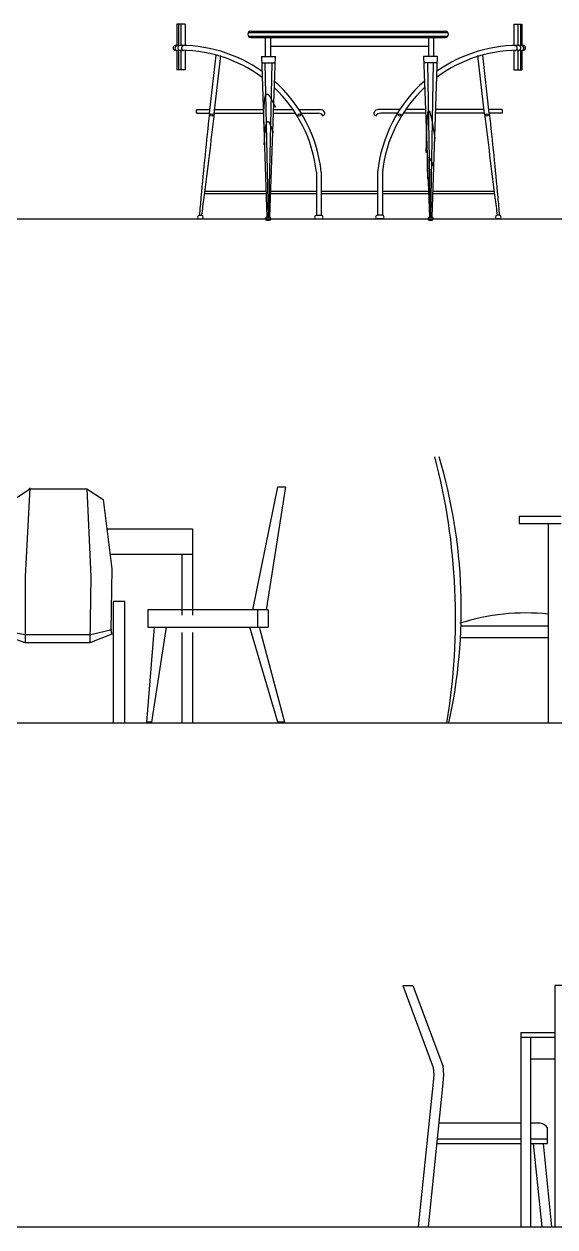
# Model space of a CAD drawing. Header units: millimetres. Extents: x 32599 to 52494, y 61995 to 71568.
# Drawn here: x 42840 to 45023, y 66143 to 71091 of the extents above; entities that cross this region are included whole.
import ezdxf

# ---------------------------------------------------------------- set-up
doc = ezdxf.new("R2010")
doc.units = ezdxf.units.MM
doc.layers.add('dwgmodels.com', color=4, linetype='Continuous')

msp = doc.modelspace()

# ---------------------------------------------------------------- linework, layer by layer
at = {"color": 18, "true_color": 0x000000}
for p, q in [((43502.2, 71090.9), (43468.2, 71090.9)), ((43468.2, 71090.9), (43468.2, 71002.9)), ((43474.8, 71090.9), (43474.8, 71003.1)), ((43485.7, 71090.9), (43485.7, 71003.1)), ((43502.2, 71090.9), (43502.2, 71002.8)), ((43772.8, 71061.2), (44572.8, 71061.2)), ((44854, 71090.9), (44854, 71002.8)), ((44854, 71090.9), (44888, 71090.9)), ((44870.5, 71090.9), (44870.5, 71003.1)), ((44881.5, 71090.9), (44881.5, 71003.1)), ((44888, 71090.9), (44888, 71002.9)), ((43762.8, 71056.2), (44582.8, 71056.2)), ((43762.8, 71041.2), (44582.8, 71041.2)), ((43772.8, 71036.2), (44572.8, 71036.2)), ((43832.3, 71036.2), (43832.3, 70960.5)), ((43853.3, 71036.2), (43853.3, 70957.5)), ((44503, 71036.2), (44503, 70957.5)), ((44523.9, 71036.2), (44523.9, 70960.5)), ((43468.2, 70982.9), (43468.2, 70903.3)), ((43474.8, 70983.1), (43474.8, 70903.3)), ((43485.7, 70983.1), (43485.7, 70903.3)), ((43502.2, 70982.8), (43502.2, 70903.3)), ((43602.5, 70724.2), (43629.8, 70963.6)), ((43622.4, 70721.9), (43649.7, 70961.3)), ((43817.3, 70959), (43838.8, 70296.2)), ((43873.4, 70959.3), (43849.1, 70296.2)), ((43853.3, 70999.4), (44503, 70999.4)), ((44482.9, 70959.3), (44507.2, 70296.2)), ((44539, 70959), (44517.4, 70296.2)), ((44733.8, 70721.9), (44706.6, 70961.3)), ((44753.7, 70724.2), (44726.4, 70963.6)), ((44854, 70982.8), (44854, 70903.3)), ((44870.5, 70983.1), (44870.5, 70903.3)), ((44881.5, 70983.1), (44881.5, 70903.3)), ((44888, 70982.9), (44888, 70903.3)), ((43817.3, 70957.5), (43873.3, 70957.5)), ((43818.1, 70931.9), (43872.4, 70931.9)), ((43830.7, 70931.3), (43844.5, 70296.2)), ((43859.3, 70931.9), (43845.7, 70296.2)), ((44538.9, 70957.5), (44482.9, 70957.5)), ((44538.1, 70931.9), (44483.9, 70931.9)), ((44499, 70931.9), (44510.3, 70296.2)), ((44522.7, 70931.9), (44512, 70296.2)), ((43502.2, 70903.3), (43468.2, 70903.3)), ((44854, 70903.3), (44888, 70903.3)), ((43550.3, 70739.2), (43604.1, 70739.2)), ((43550.3, 70724.2), (43604.1, 70724.2)), ((43622.7, 70724.2), (43824.9, 70724.2)), ((43624.4, 70739.2), (43824.4, 70739.2)), ((43864.8, 70724.2), (43956.6, 70724.2)), ((43865.3, 70739.2), (43946.7, 70739.2)), ((43970.8, 70739.2), (44059.1, 70739.2)), ((43980.2, 70724.2), (44049.4, 70724.2)), ((44385.5, 70739.2), (44297.1, 70739.2)), ((44376, 70724.2), (44306.9, 70724.2)), ((44491.5, 70724.2), (44399.6, 70724.2)), ((44490.9, 70739.2), (44409.6, 70739.2)), ((44733.6, 70724.2), (44531.3, 70724.2)), ((44731.9, 70739.2), (44531.8, 70739.2)), ((44806, 70739.2), (44752.1, 70739.2)), ((44806, 70724.2), (44752.1, 70724.2)), ((44042.4, 70481.9), (44042.4, 70304.2)), ((44062.5, 70481.9), (44062.5, 70304.2)), ((44293.7, 70481.9), (44293.7, 70304.2)), ((44313.8, 70481.9), (44313.8, 70304.2)), ((43580.5, 70393.8), (43836, 70393.8)), ((43583.1, 70403.8), (43835.3, 70403.8)), ((43852.3, 70393.8), (44042.4, 70393.8)), ((43853, 70403.8), (44042.4, 70403.8)), ((44062.5, 70403.8), (44293.7, 70403.8)), ((44062.5, 70393.8), (44293.7, 70393.8)), ((44313.8, 70403.8), (44503.2, 70403.8)), ((44313.8, 70393.8), (44504, 70393.8)), ((44520.3, 70393.8), (44775.7, 70393.8)), ((44520.9, 70403.8), (44773.1, 70403.8)), ((43561.2, 70304.2), (43570, 70304.2)), ((43561.2, 70289.2), (43570, 70289.2)), ((43838.8, 70296.2), (43849.1, 70296.2)), ((43838.8, 70284.2), (43849.1, 70284.2)), ((44042.4, 70304.2), (44062.5, 70304.2)), ((44042.4, 70289.2), (44062.5, 70289.2)), ((44313.8, 70304.2), (44293.7, 70304.2)), ((44313.8, 70289.2), (44293.7, 70289.2)), ((44507.2, 70296.2), (44517.4, 70296.2)), ((44507.2, 70284.2), (44517.4, 70284.2)), ((44795, 70304.2), (44786.3, 70304.2)), ((44795, 70289.2), (44786.3, 70289.2)), ((44876.7, 69065.9), (44876.7, 69036)), ((44876.7, 69065.9), (45049.6, 69065.9)), ((44876.7, 69036), (45049.6, 69036)), ((44996.2, 69036), (44996.2, 68215.9)), ((43181, 69014.5), (43533.7, 69014.5)), ((43533.7, 69014.5), (43533.7, 68659.4)), ((43533.7, 68909.2), (43194.2, 68909.2)), ((43490.1, 68659.4), (43490.1, 68909.2)), ((43207.3, 68715.6), (43207.3, 68213)), ((43254.9, 68715.6), (43207.3, 68715.6)), ((43254.9, 68213), (43254.9, 68715.6)), ((43490.1, 68214.5), (43490.1, 68588.3)), ((43533.7, 68588.3), (43533.7, 68214.5)), ((44996.2, 68613.8), (44638, 68613.8)), ((44996.2, 68565.8), (44638, 68565.8)), ((44397.8, 67136.5), (44522.9, 66799)), ((44397.8, 67136.5), (44438.9, 67136.5)), ((44438.9, 67136.5), (44562.5, 66805.5)), ((45022.4, 67136.5), (45022.4, 66142.6)), ((45062.4, 67136.5), (45022.4, 67136.5)), ((44883.9, 66942.6), (44883.9, 66142.6)), ((44883.9, 66942.6), (45022.4, 66942.6)), ((44883.9, 66922.6), (45022.4, 66922.6)), ((44923.9, 66142.6), (44923.9, 66922.6)), ((44562.5, 66805.5), (44565.9, 66768.4)), ((44923.9, 66834.6), (45022.4, 66834.6)), ((44522.9, 66799), (44525.7, 66768.4)), ((44525.7, 66768.4), (44522.9, 66737.8)), ((44565.9, 66768.4), (44562.8, 66733.9)), ((44522.9, 66737.8), (44461.7, 66142.6)), ((44562.8, 66733.9), (44501.9, 66142.6)), ((44885.3, 66569.9), (44545.9, 66569.9)), ((44963.2, 66569.9), (44923.9, 66569.9)), ((44537.2, 66505.5), (44883.9, 66505.5)), ((44923.9, 66505.5), (44993.3, 66505.5)), ((44993.3, 66485.5), (44993.3, 66550.5)), ((44537.2, 66485.5), (44883.9, 66485.5)), ((44923.9, 66485.5), (44993.3, 66485.5)), ((44934.3, 66485.5), (44969.6, 66142.6)), ((44974.5, 66485.5), (45009.8, 66142.6))]:
    msp.add_line(p, q, dxfattribs=at)
for points in [[(42860.4, 69178.6), (43098.4, 69178.6), (43165.9, 69135.1), (43201.6, 68850.1), (43197.6, 68596.8), (43201.6, 68581), (43110.3, 68545.4), (42844.6, 68545.4), (42757.3, 68577.1), (42769.2, 68600.8), (42757.3, 68838.3), (42793, 69131.1), (42864.4, 69178.6)], [(42864.4, 69182.6), (42844.6, 68818.5), (42844.6, 68549.4)], [(43098.4, 69178.6), (43114.3, 68818.5), (43110.3, 68545.4)], [(43781.2, 68681.3), (43884.2, 69187.4), (43915.9, 69187.4), (43836.6, 68681.3)], [(43844.6, 68681.3), (43349.3, 68681.3), (43349.3, 68610.2), (43844.6, 68610.2)], [(43801, 68681.3), (43801, 68610.2)], [(43844.7, 68681.3), (43844.7, 68610.2)], [(42753.3, 68596), (42844.6, 68580.2), (43114.3, 68580.2), (43201.6, 68600)], [(43424.5, 68610.2), (43365.1, 68218.8), (43345.3, 68218.8), (43377, 68610.2)], [(43808.9, 68606.2), (43911.9, 68218.8), (43884.2, 68218.8), (43769.3, 68610.2)]]:
    msp.add_lwpolyline(points, dxfattribs=at)
for centre in [(43612, 70716.2), (43971.8, 70716.2), (44384.5, 70716.2), (44744.2, 70716.2)]:
    msp.add_circle(centre, 4.83, dxfattribs=at)
for centre, radius, start, end in [((43772.8, 71048.7), 12.5, 90, 270), ((44572.8, 71048.7), 12.5, 270, 90), ((43463.4, 70992.8), 10.2, 102.4185, 261.8156), ((43470.9, 70991.7), 10.2, 102.4185, 261.8156), ((43482.8, 70420.1), 583, 54.7472, 92.117), ((43482.8, 70420.1), 563, 53.1908, 92.117), ((43483.1, 70992.8), 10.2, 102.4185, 261.8156), ((43498, 70991.7), 10.2, 102.4185, 261.8156), ((44873.5, 70420.1), 563, 87.883, 126.8092), ((44873.5, 70420.1), 583, 87.883, 125.2528), ((44858.2, 70991.7), 10.2, 278.1844, 77.5815), ((44873.1, 70992.8), 10.2, 278.1844, 77.5815), ((44885.4, 70991.7), 10.2, 278.1844, 77.5815), ((44892.8, 70992.8), 10.2, 278.1844, 77.5815), ((43482.8, 70420.1), 563, 6.3, 46.7401), ((43482.8, 70420.1), 583, 6.0831, 48.4368), ((44873.5, 70420.1), 583, 131.5632, 173.9169), ((44873.5, 70420.1), 563, 133.2599, 173.7), ((43562, 70731.7), 13.9, 147.4588, 212.5412), ((44049.6, 70699.9), 24.2, 31.8273, 90.505), ((44056, 70713.6), 25.8, 32.7227, 88.4941), ((44062.6, 70726), 15.1, 299.4336, 5.7976), ((44300.2, 70713.6), 25.8, 91.5059, 147.2773), ((44293.6, 70726), 15.1, 174.2024, 240.5664), ((44306.7, 70699.9), 24.2, 89.495, 148.1727), ((44794.2, 70731.7), 13.9, 327.4588, 32.5412), ((43561.2, 70296.7), 7.5, 90, 270), ((43570, 70296.7), 7.5, 270, 90), ((43838.8, 70290.2), 6, 90, 270), ((43849.1, 70290.2), 6, 270, 90), ((44042.4, 70296.7), 7.5, 90, 270), ((44062.5, 70296.7), 7.5, 270, 90), ((44293.7, 70296.7), 7.5, 90, 270), ((44313.8, 70296.7), 7.5, 270, 90), ((44507.2, 70290.2), 6, 90, 270), ((44517.4, 70290.2), 6, 270, 90), ((44786.3, 70296.7), 7.5, 90, 270), ((44795, 70296.7), 7.5, 270, 90), ((41992.4, 68648.3), 2622.3, 350.5092, 14.6161), ((42436.2, 68685.7), 2202, 347.6811, 16.4705), ((44905, 67768.5), 899.7, 84.1789, 107.6607), ((44953.3, 66521.4), 49.5, 36.0118, 78.4243)]:
    msp.add_arc(centre, radius, start, end, dxfattribs=at)
for points in [[(43825.9, 70682.4), (43842.7, 70802.1), (43873.8, 70749.4)], [(44494.1, 70562.8), (44506.1, 70735.1), (44530, 70620.2)], [(43828.3, 70593.9), (43845.1, 70689.6), (43864.3, 70646.5)], [(44501.3, 70452.8), (44506.1, 70543.7), (44522.9, 70507.8)]]:
    msp.add_spline(points, degree=3, dxfattribs=at)
for points, knots in [([(43602.5, 70724.2), (43590.5, 70609.1), (43575.8, 70469.2), (43563.4, 70329), (43561.2, 70304.2)], [0, 0, 0, 0, 347.143475, 422.033706, 422.033706, 422.033706, 422.033706]), ([(43621.8, 70722), (43608.3, 70607.1), (43591.9, 70467.7), (43573.2, 70328.6), (43570, 70304.2)], [0, 0, 0, 0, 347.143475, 421.065011, 421.065011, 421.065011, 421.065011]), ([(44734.5, 70722), (44748, 70607.1), (44764.4, 70467.7), (44783, 70328.6), (44786.3, 70304.2)], [0, 0, 0, 0, 347.143475, 421.065011, 421.065011, 421.065011, 421.065011]), ([(44753.7, 70724.2), (44765.8, 70609.1), (44780.5, 70469.2), (44792.9, 70329), (44795, 70304.2)], [0, 0, 0, 0, 347.143475, 422.033706, 422.033706, 422.033706, 422.033706])]:
    msp.add_open_spline(points, degree=3, knots=knots, dxfattribs=at)
at = {"layer": 'dwgmodels.com', "color": 7}
for p, q in [((32663.3, 70289.2), (52494, 70289.2)), ((32663.3, 68215.9), (52494, 68215.9)), ((32663.3, 66142.6), (52494, 66142.6))]:
    msp.add_line(p, q, dxfattribs=at)

doc.saveas('drawing.dxf')
